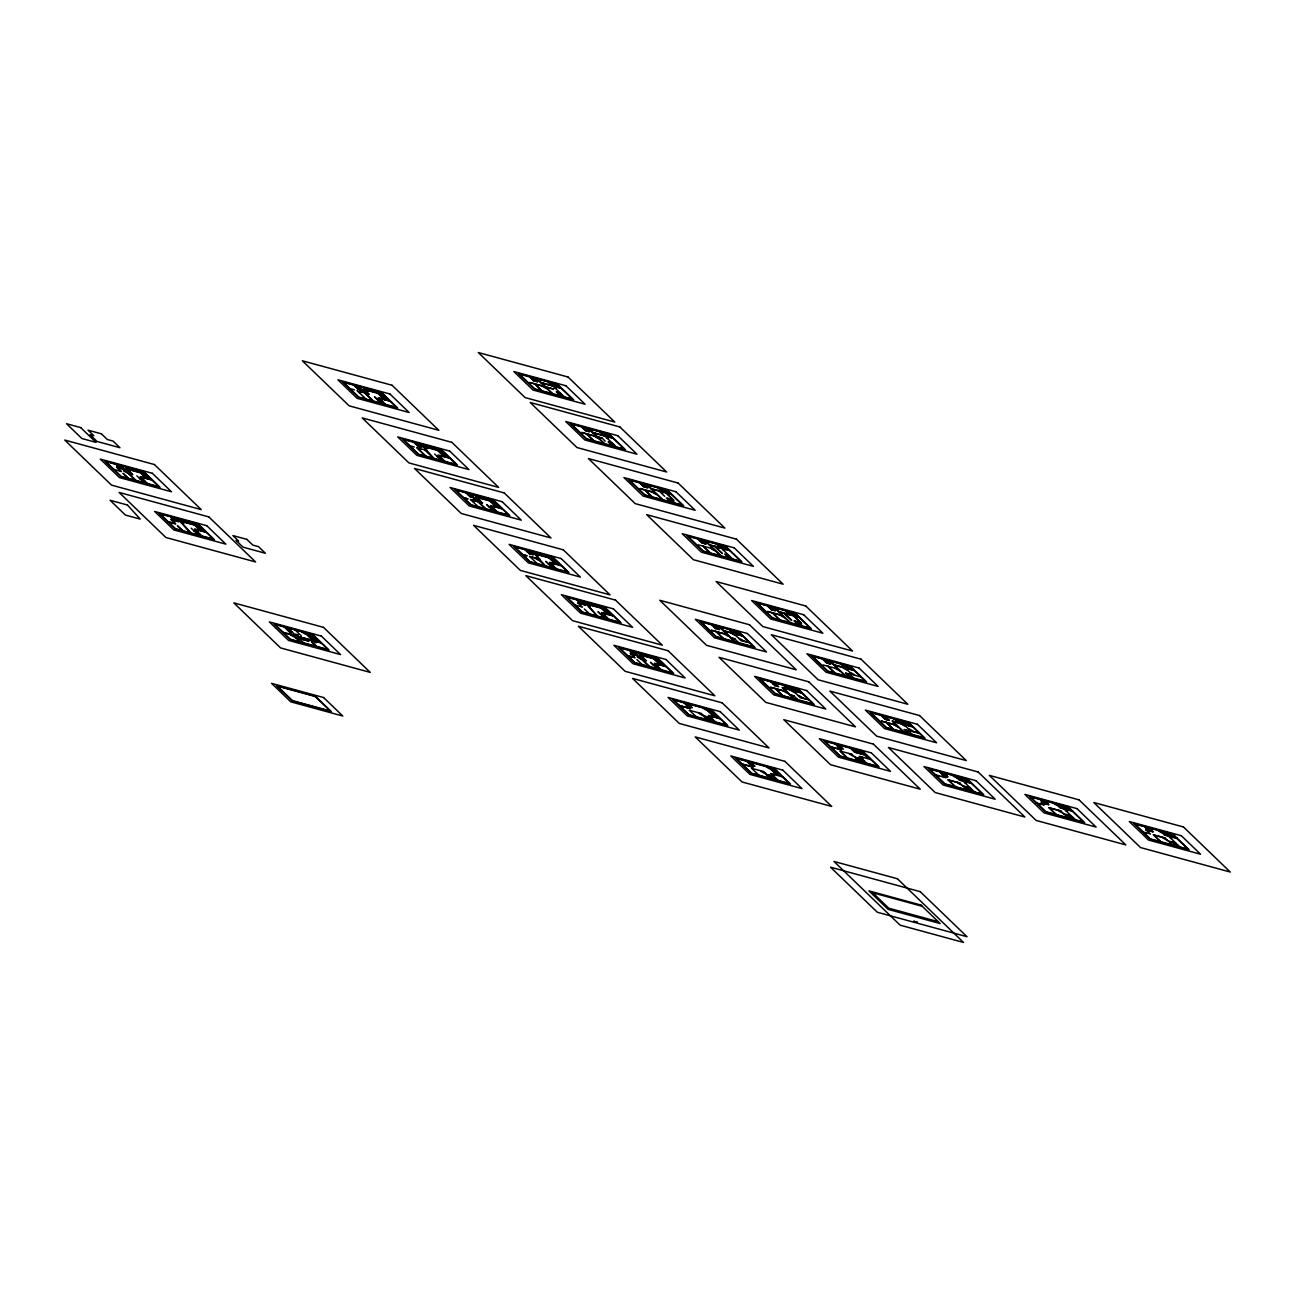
<?xml version="1.0" encoding="UTF-8"?>
<svg xmlns="http://www.w3.org/2000/svg" width="1295" height="1295" viewBox="0 0 1295 1295"><rect width="100%" height="100%" fill="white"/><g stroke="black" fill="none" stroke-linecap="round" stroke-linejoin="round"><path stroke-width="1.5" d="M552.123 383.741L551.816 383.433M603.988 433.695L603.68 433.388M662.214 489.769L661.907 489.461M720.473 545.875L720.166 545.583M789.901 612.729L789.578 612.438M733.601 631.491L733.294 631.183M845.149 665.954L844.842 665.646M792.831 688.535L792.524 688.244M903.651 722.302L903.343 721.995M857.565 750.873L857.258 750.582M1063.163 806.591L1060.168 805.668M549.129 382.818L551.961 383.595M539.27 380.779L538.639 380.601A3.61 0.923 29.4 0 1 534.188 378.091M550.067 383.725L556.462 385.473M540.517 382.43L560.913 387.982M541.634 383.045L561.382 388.435M554.908 387.982L555.231 388.063A3.61 0.923 29.4 0 0 555.911 386.946M544.839 386.574L529.752 382.462L534.657 383.967M545.47 386.752L553.629 389.147L545.713 386.978M534.981 384.048L545.082 386.8M560.055 392.935L556.267 391.899L560.67 395.914M556.834 392.223L560.298 393.162M600.993 432.773L603.842 433.55M591.151 430.733L590.504 430.555A3.61 0.923 29.4 0 1 586.052 428.046M601.932 433.679L608.342 435.428M592.398 432.384L612.794 437.937M593.498 432.999L613.263 438.39M606.788 437.937L607.112 438.018A3.61 0.923 29.4 0 0 607.776 436.901M596.704 436.528L581.633 432.417L586.538 433.922L593.887 440.786M597.351 436.706L602.094 438.001L605.202 441.223M586.862 434.003L596.946 436.755M597.594 436.933L601.997 438.147M611.936 442.89L608.132 441.854L612.535 445.868M608.699 442.178L612.179 443.117M383.077 394.425L363.361 389.05L368.573 394.068M363.83 389.504L377.8 393.308M378.48 393.534L383.611 394.943M379.014 394.036L384.129 395.444M379.532 394.554L384.664 395.946M358.019 388.937L361.483 389.876M380.066 395.056L385.182 396.448M361.726 390.119L357.938 389.083L353.859 385.149M362.713 390.621L362.066 390.442A3.61 0.923 29.4 0 0 361.386 391.559L364.591 392.434M380.584 395.558L385.716 396.95M381.118 396.06L386.234 397.468M381.636 396.561L386.752 397.97M382.154 397.079L387.286 398.471M350.087 388.71L354.458 389.892M364.526 392.806L357.015 390.604L366.08 399.087M364.931 392.757L368.104 393.615M382.689 397.581L387.804 398.973M365.4 393.211L369.221 394.247L363.992 389.228M389.698 400.802L384.566 399.394L376.068 391.219M384.162 399.443L378.318 397.856L384.955 404.25M378.885 398.18L390.167 401.256M377.072 399.281L380.876 400.317M381.118 400.543L377.314 399.507L374.514 396.82L381.151 403.214M659.22 488.846L662.069 489.623M649.362 486.807L648.73 486.629A3.61 0.923 29.4 0 1 644.279 484.12M660.159 489.753L666.569 491.501M650.624 488.458L671.02 494.01M651.725 489.089L671.49 494.463M654.93 492.602L639.843 488.49L644.748 489.996M645.088 490.093L655.173 492.845M664.675 496.309L658.847 490.692M442.89 451.518L422.526 445.966A3.61 0.923 29.4 0 1 418.075 443.457M423.643 446.597L437.613 450.401M438.293 450.628L443.424 452.036M438.827 451.146L443.942 452.538M439.345 451.647L444.476 453.04M417.751 446.176L421.862 447.293L417.459 443.278M439.879 452.149L444.994 453.541M440.397 452.651L445.512 454.059M440.915 453.153L446.047 454.561M441.449 453.671L446.565 455.063M441.967 454.173L447.099 455.565M409.9 445.804L414.27 447.002M442.502 454.674L447.617 456.067M449.511 457.896L444.379 456.487L435.881 448.313M434.667 453.995L441.287 460.389M449.98 458.349L438.131 454.95L445.091 461.425M436.884 456.374L440.688 457.41M437.127 456.601L440.931 457.637M717.479 544.952L720.328 545.729M707.637 542.913L706.989 542.751A3.61 0.923 29.4 0 1 702.537 540.225M718.417 545.859L724.828 547.607M702.084 542.751L705.888 543.787M708.883 544.564L729.279 550.132M710 545.195L729.749 550.585M723.274 550.116L723.597 550.213A3.61 0.923 29.4 0 0 724.261 549.08M713.432 548.951L698.361 544.839M728.664 555.312L724.617 554.033L729.02 558.064M495.24 502.088L475.508 496.713L481.95 502.913M475.977 497.167L489.947 500.971M490.643 501.197L495.758 502.606M491.161 501.699L496.293 503.108M491.679 502.217L496.811 503.609M473.873 497.782L470.085 496.746L466.006 492.812M492.213 502.719L497.329 504.111M492.731 503.221L497.863 504.613M475.459 498.866L474.828 498.688A3.61 0.923 29.4 0 0 474.148 499.805L477.353 500.679M493.266 503.723L498.381 505.131M493.784 504.224L498.915 505.633M494.318 504.742L499.433 506.135M494.836 505.244L499.951 506.636M463.448 497.539L468.078 498.964L463.691 497.782M477.661 501.424L470.393 499.433L478.227 506.75M478.308 501.586L481.481 502.46M470.959 499.757L477.904 501.651M478.778 502.055L482.582 503.091L476.139 496.891M501.845 508.466L496.73 507.057L488.231 498.883M502.314 508.919L490.465 505.519L497.102 511.913M489.235 506.944L493.023 507.98M493.266 508.207L489.478 507.171L486.677 504.483L493.314 510.877M786.891 611.807L789.74 612.584M777.049 609.767L776.401 609.589A3.61 0.923 29.4 0 1 771.949 607.08M787.829 612.713L794.24 614.461M778.295 611.418L798.691 616.987M779.412 612.049L799.161 617.44M782.601 615.562L767.53 611.45L772.435 612.956M772.759 613.053L782.844 615.805M800.715 622.717L794.029 620.888L798.448 624.918M794.596 621.212L801.249 623.024L790.209 612.066M554.309 558.987L533.945 553.434A3.61 0.923 29.4 0 1 529.493 550.909M535.045 554.066L549.015 557.87M549.711 558.096L554.843 559.489M550.245 558.598L555.361 560.007M550.764 559.1L555.879 560.508M529.25 553.499L533.038 554.535M551.281 559.618L556.413 561.01M551.816 560.12L556.931 561.512M552.334 560.622L557.465 562.014M552.868 561.123L557.983 562.532M553.386 561.625L558.517 563.034M553.92 562.143L559.035 563.535M522.533 554.438L527.146 555.863L522.775 554.665M530.043 556.656L537.538 558.695M555.393 564.005L549.549 562.402L556.186 568.796M560.929 565.348L555.798 563.956L547.299 555.765M550.116 562.726L561.399 565.802M548.303 563.843L552.35 565.106M730.607 630.568L733.439 631.345M721.639 628.771L720.991 628.593A3.61 0.923 29.4 0 1 716.54 626.084M731.545 631.474L737.94 633.223M722.885 630.406L742.391 635.732M715.358 628.561L719.486 629.694L715.067 625.679M742.861 636.185L723.986 631.037L735.107 641.753M145.671 473.905L125.939 468.531L132.171 474.537M126.408 468.984L146.157 474.375M141.511 473.436L146.626 474.828M120.079 468.126L116.599 467.187L120.856 471.283M120.403 468.223L123.867 469.162M141.981 473.889L147.096 475.297M842.139 665.015L844.987 665.792M124.11 469.389L117.165 467.511L121.422 471.59L113.911 469.389M142.45 474.358L147.581 475.751M142.936 474.812L148.051 476.204M832.296 662.991L831.665 662.813A3.61 0.923 29.4 0 1 827.214 660.288M843.094 665.921L849.488 667.67M143.405 475.265L148.536 476.673M727.191 634.566L711.23 630.212L727.434 634.793M143.891 475.734L149.006 477.127M144.36 476.188L149.492 477.58M738.7 638.354L739.024 638.451A3.61 0.923 29.4 0 1 743.476 640.96M126.004 471.218L123.446 470.522A3.61 0.923 29.4 0 0 127.897 473.031M144.846 476.641L149.961 478.049M826.76 662.813L830.564 663.849M833.543 664.626L853.939 670.195M834.66 665.258L854.409 670.648M128.529 473.209L131.701 474.083M740.578 640.183L749.546 642.628M128.998 473.662L132.818 474.698L127.056 469.162M136.833 475.799L143.858 482.582M151.823 479.83L140.216 476.673L147.662 483.618M731.028 637.82L734.832 638.856M749.789 642.854L740.821 640.41L729.652 629.661M140.783 476.997L152.065 480.073M731.27 638.047L734.734 639.002M838.108 669.013L823.021 664.902M139.455 478.567L143.502 479.83M849.957 672.542L850.281 672.639A3.61 0.923 29.4 0 1 854.732 675.148M851.851 674.371L861.062 677.042M845.732 673.303L849.86 674.436M606.529 609.281L586.166 603.729A3.61 0.923 29.4 0 1 581.714 601.204M587.283 604.36L601.252 608.164M601.932 608.391L607.064 609.783M602.466 608.893L607.582 610.301M602.984 609.411L608.116 610.803M581.147 603.697L577.667 602.758L582.491 607.177L574.98 604.959M581.471 603.794L585.275 604.83M578.25 603.082L585.502 605.056L581.423 601.123M603.519 609.913L608.634 611.305M604.037 610.414L609.168 611.807M604.571 610.916L609.686 612.308M605.089 611.418L610.204 612.826M605.607 611.936L610.738 613.328M606.141 612.438L611.256 613.83M607.614 614.299L601.77 612.713L608.407 619.091M613.15 615.659L608.019 614.251L599.52 606.076M602.337 613.021L613.62 616.112M584.385 608.99L589.533 613.943M600.524 614.138L604.571 615.4M180.313 520.898L200.045 526.272M180.782 521.351L200.515 526.741M195.869 525.802L201 527.194M196.354 526.256L201.47 527.648M788.218 687.823L787.57 687.645A3.61 0.923 29.4 0 1 783.135 685.136M790.776 688.519L797.186 690.267M196.824 526.709L201.955 528.117M197.309 527.178L202.425 528.57M197.779 527.632L202.91 529.024M198.264 528.085L203.38 529.493M774.588 685.622L778.716 686.738L774.313 682.724M789.464 689.458L782.115 687.467L793.705 698.62M790.112 689.636L801.637 692.793M198.734 528.554L203.849 529.946M802.107 693.246L783.232 688.082L794.353 698.798M199.203 529.007L204.335 530.4M900.656 721.364L903.505 722.141M168.285 521.739L175.23 523.633L170.972 519.538L178.807 521.853L174.404 517.838M206.196 532.196L194.59 529.04L202.036 535.984M168.528 521.982L175.796 523.957L171.539 519.862M191.207 528.166L198.232 534.948M195.156 529.347L206.439 532.439M899.038 721.574L898.406 721.412A3.61 0.923 29.4 0 1 893.955 718.887M901.595 722.27L908.005 724.018M786.421 691.611L770.476 687.256L786.664 691.838M885.262 719.162L889.066 720.198M900.284 723.225L892.061 720.975L903.651 732.144M900.931 723.403L912.457 726.544M797.93 695.415L798.254 695.496A3.61 0.923 29.4 0 1 802.706 698.021M893.178 721.606L912.926 726.997M193.829 530.918L197.86 532.196M799.824 697.228L808.776 699.672M790.274 694.865L794.062 695.901M809.019 699.899L800.067 697.455L788.882 686.706M790.5 695.107L793.981 696.046M659.09 659.9L639.358 654.509L645.8 660.725M639.827 654.962L653.797 658.783M654.493 659.009L659.608 660.401M896.367 725.135L881.296 721.024L886.201 722.529M655.011 659.511L660.142 660.903M886.525 722.61L896.609 725.362M655.545 660.013L660.66 661.421M908.475 728.891L908.799 728.988A3.61 0.923 29.4 0 1 913.25 731.497M633.692 654.315L630.228 653.376L635.052 657.779L627.784 655.804M634.032 654.412L637.496 655.351M656.063 660.515L661.195 661.923M630.794 653.684L637.739 655.578M641.721 656.792L642.352 656.97A3.61 0.923 29.4 0 0 643.032 655.837M656.597 661.033L661.713 662.425M657.115 661.535L662.247 662.927M910.353 730.72L919.32 733.164M657.65 662.036L662.765 663.428M919.563 733.391L910.595 730.947L899.717 720.457M640.264 657.585L637.059 656.711A3.61 0.923 29.4 0 0 641.511 659.22L645.331 660.272M908.362 730.785L904.007 729.425L908.41 733.439M658.168 662.538L663.283 663.947M658.686 663.056L663.817 664.448M627.541 655.578L634.485 657.471M642.628 659.851L646.448 660.887L640.475 655.14M665.695 666.261L660.579 664.869L652.081 656.678M660.175 664.918L654.331 663.315L660.968 669.709M654.898 663.639L666.18 666.715M636.946 659.608L642.093 664.562M653.085 664.74L656.889 665.776M657.115 666.018L653.327 664.982L650.527 662.279L657.164 668.673M1164.593 832.798L1168.284 833.802L1167.281 833.413M1162.975 833.009L1162.327 832.831A3.61 0.923 29.4 0 1 1157.876 830.322M1165.532 833.705L1171.943 835.453M1175.132 836.327L1174.5 836.149A3.61 0.923 29.4 0 0 1173.82 837.266L1170.049 833.64M711.991 710.405L673.594 699.931L688.956 714.727L726.705 725.022L711.343 710.227M959.239 777.793L962.946 778.797L961.926 778.424M854.57 749.951L857.403 750.728M957.62 778.004L956.989 777.826A3.61 0.923 29.4 0 1 952.537 775.316M960.194 778.7L966.588 780.448M969.793 781.322L969.146 781.144A3.61 0.923 29.4 0 0 968.482 782.261L964.694 778.635M1061.107 806.575L1067.501 808.323M1070.706 809.197L1070.075 809.019A3.61 0.923 29.4 0 0 1069.395 810.136L1065.623 806.494M1148.875 830.5L1145.703 829.642L1150.446 833.98L1142.465 831.795M1149.199 830.597L1153.003 831.633M1177.025 838.14L1164.869 834.822L1161.081 831.18M1146.269 829.966L1153.246 831.859L1149.167 827.942M1176.864 838.432L1164.691 835.113L1160.449 831.018M713.869 712.218L707.475 710.469A3.61 0.923 29.4 0 1 703.023 707.96M855.509 750.857L861.92 752.605M865.109 753.48L864.477 753.302A3.61 0.923 29.4 0 0 863.797 754.435L860.026 750.792M708.64 711.149L713.755 712.541M709.158 711.651L714.29 713.059M943.861 775.592L947.649 776.628M971.671 783.135L959.514 779.817L955.742 776.191M944.104 775.818L947.891 776.854L943.812 772.937M971.509 783.426L959.352 780.108L955.095 776.013M1044.45 803.369L1041.277 802.511L1043.56 804.713M1048.578 804.503L1044.774 803.467L1040.613 799.679M1072.6 811.01L1060.427 807.691L1056.655 804.049M709.692 712.169L714.808 713.561M867.002 755.309L854.846 751.974L851.058 748.348M1072.422 811.285L1060.265 807.967L1056.008 803.887M1170.372 837.962L1170.712 838.043A3.61 0.923 29.4 0 0 1171.376 836.926M688.163 706.552L692.21 707.815L688.131 703.897M710.21 712.671L715.326 714.063M839.403 747.814L843.45 749.077L839.047 745.062M710.728 713.173L715.86 714.565M866.841 755.584L854.668 752.265L850.426 748.17M934.877 774.637L946.014 777.664L940.024 771.901M711.263 713.674L716.378 715.083M868.524 756.766L865.335 755.891A3.61 0.923 29.4 0 0 869.787 758.417L870.418 758.595M965.034 782.957L965.358 783.038A3.61 0.923 29.4 0 0 966.038 781.921M679.357 705.467L689.766 708.316M711.781 714.176L716.912 715.585M830.597 746.729L841.005 749.578M1036.146 802.851L1044.126 805.021L1041.844 802.835L1048.804 804.729L1044.725 800.796M1065.947 810.832L1066.271 810.913A3.61 0.923 29.4 0 0 1066.95 809.796M1165.225 838.011L1153.295 834.757L1160.401 841.604M678.952 705.532L690.332 708.624L684.327 702.861M712.315 714.694L717.43 716.086M830.192 746.794L841.572 749.902L835.243 744.026M1153.861 835.081L1165.144 838.156M712.833 715.196L717.964 716.588M936.754 776.45L937.402 776.628A3.61 0.923 29.4 0 0 938.066 775.511M959.87 783.006L947.94 779.752L955.062 786.599M948.507 780.076L959.789 783.151M1038.04 804.664L1038.687 804.842A3.61 0.923 29.4 0 0 1039.351 803.726M1060.799 810.88L1048.853 807.627L1055.975 814.474M1144.359 833.624L1144.99 833.802A3.61 0.923 29.4 0 0 1145.67 832.669M680.846 707.345L681.478 707.523A3.61 0.923 29.4 0 0 682.157 706.406M832.086 748.607L832.717 748.785A3.61 0.923 29.4 0 0 833.397 747.668M1049.419 807.95L1060.702 811.026M719.842 718.417L714.727 717.009L706.212 708.818M851.964 754.289L840.018 751.019L847.14 757.883M871.082 759.663L859.232 756.264L866.663 763.208M720.311 718.871L708.462 715.471L715.099 721.849M1168.268 840.941L1175.763 843.158M962.913 785.935L970.182 787.91M963.156 786.162L970.424 788.153M1063.826 813.81L1071.337 816.028M703.752 715.941L711.02 717.932M854.991 757.203L862.26 759.194M703.994 716.184L711.263 718.158M855.234 757.446L862.502 759.42M309.586 635.311L314.717 636.703M310.072 635.78L315.187 637.172M310.541 636.234L315.672 637.626M311.027 636.687L316.142 638.095M288.348 630.714L292.395 631.992M311.496 637.156L316.611 638.548M311.965 637.609L317.097 639.002M312.451 638.063L317.566 639.471M312.921 638.532L318.052 639.924M301.266 635.861L295.098 629.904M313.406 638.985L318.521 640.378M313.876 639.439L319.007 640.847M283.136 632.365L320.885 642.66M283.378 632.591L321.128 642.887M299.161 638.516L309.068 641.219L298.595 638.192L303.677 642.854M295.81 637.901L299.598 638.937M296.053 638.127L299.517 639.066M774.701 768.906L736.305 758.433L751.667 773.228L789.416 783.524L774.054 768.728M770.816 769.149L770.493 769.068A3.61 0.923 29.4 0 1 766.041 766.543M771.027 769.359L776.579 770.719M771.512 769.813L776.628 771.205M771.982 770.266L777.113 771.674M772.467 770.735L777.583 772.128M750.873 765.054L754.92 766.316L750.841 762.399M772.937 771.189L778.052 772.581M773.406 771.642L778.538 773.05M773.892 772.111L779.007 773.503M742.067 763.969L752.476 766.818M774.361 772.565L779.493 773.957M741.663 764.034L753.042 767.142L747.037 761.363M774.847 773.018L779.962 774.426M775.316 773.487L780.448 774.879M743.557 765.847L744.188 766.025A3.61 0.923 29.4 0 0 744.868 764.908M782.552 776.903L770.703 773.503L777.809 780.367M766.462 774.459L773.73 776.433M766.705 774.685L773.973 776.66M922.234 906.29L872.781 892.805L888.775 908.2L938.227 921.7M713.836 713.658L714.257 713.772M776.563 772.176L776.984 772.289M1169.336 833.446L1173.108 837.072M1168.624 833.252L1172.396 836.878M1167.912 833.057L1171.7 836.683M1167.2 832.863L1170.988 836.489M1166.487 832.669L1170.275 836.295M1165.775 832.475L1169.563 836.101M1165.063 832.28L1168.851 835.906M1164.351 832.086L1168.139 835.712M1168.495 836.149L1179.939 846.93M1163.638 831.892L1167.426 835.518M1173.254 842.3L1173.497 842.527A3.221 0.826 29.4 0 0 1177.446 844.761M1171.975 842.122L1176.135 845.894M1170.534 841.556L1170.777 841.799A3.221 0.826 29.4 0 1 1170.178 842.786M1164.901 837.914L1172.347 844.858M1162.343 837.217L1162.57 837.46A3.61 0.923 29.4 0 0 1167.022 839.969M1148.843 827.845L1152.679 831.536M1151.724 831.455L1151.482 831.212A3.221 0.826 29.4 0 0 1147.532 828.978M1145.363 826.906L1149.442 830.823M1153.618 834.838L1160.741 841.701M1145.039 826.809L1149.118 830.743M1146.561 830.046L1146.318 829.804A3.61 0.923 29.4 0 1 1146.981 828.687M1064.911 806.299L1068.683 809.942M1064.199 806.105L1067.97 809.747M1063.486 805.911L1067.258 809.553M1062.774 805.717L1066.546 809.359M1062.062 805.522L1065.834 809.165M1061.35 805.344L1065.121 808.97M1060.637 805.15L1064.409 808.776M1059.925 804.956L1063.697 808.582M1064.053 809.003L1075.497 819.8M1059.213 804.762L1063.001 808.388M1068.828 815.17L1069.071 815.397A3.221 0.826 29.4 0 0 1073.021 817.631M1067.549 814.992L1071.71 818.764M1066.109 814.425L1066.352 814.652A3.221 0.826 29.4 0 1 1065.753 815.656M1060.459 810.783L1067.906 817.728M1057.902 810.087L1058.144 810.33A3.61 0.923 29.4 0 0 1062.596 812.839M1044.401 800.715L1048.238 804.405M1047.299 804.324L1047.056 804.082A3.221 0.826 29.4 0 0 1043.09 801.848M1040.937 799.76L1045.016 803.693M1049.193 807.708L1056.299 814.571M1042.135 802.9L1041.892 802.673A3.61 0.923 29.4 0 1 1042.556 801.556M554.584 383.644L558.355 387.286M606.448 433.598L610.22 437.241M664.675 489.672L668.447 493.314M722.934 545.794L726.705 549.436M792.346 612.648L796.134 616.274M847.61 665.857L851.382 669.499M906.111 722.205L909.899 725.847M553.871 383.449L557.643 387.092M605.736 433.404L609.508 437.046M663.963 489.478L667.734 493.12M722.221 545.6L726.009 549.242M791.634 612.454L795.421 616.08M846.898 665.662L850.669 669.305M905.399 722.011L909.187 725.653M963.982 778.441L967.77 782.067M553.159 383.255L556.931 386.897M605.024 433.21L608.812 436.852M663.25 489.3L667.022 492.926M721.509 545.405L725.297 549.048M790.921 612.26L794.709 615.886M846.185 665.468L849.957 669.11M904.687 721.817L908.475 725.459M963.27 778.246L967.057 781.872M552.447 383.061L556.219 386.703M604.312 433.016L608.1 436.658M662.538 489.105L673.562 500.064L666.358 497.928L670.761 501.942M720.797 545.211L724.585 548.853M845.473 665.274L849.245 668.916M903.975 721.623L907.763 725.265M962.573 778.052L966.345 781.678M551.735 382.867L555.506 386.509M603.599 432.821L607.387 436.464M661.826 488.911L665.614 492.537M665.97 492.958L673.287 499.983A3.61 0.923 29.4 0 1 672.607 501.1M720.085 545.017L723.873 548.659M789.513 611.871L793.285 615.497M793.641 615.934L800.957 622.944A3.61 0.923 29.4 0 1 800.294 624.077M844.761 665.08L848.533 668.722M903.262 721.428L907.05 725.071M961.861 777.858L965.633 781.484M551.022 382.673L554.794 386.315M602.887 432.627L606.675 436.269M661.114 488.717L664.902 492.343M719.372 544.823L723.16 548.465M788.801 611.677L792.572 615.303M844.049 664.885L847.82 668.528M902.55 721.234L906.338 724.876M961.149 777.664L964.921 781.29M550.31 382.478L554.082 386.12M602.175 432.433L605.963 436.075M660.401 488.523L664.189 492.149M718.66 544.628L722.448 548.271M788.088 611.483L791.86 615.109M843.336 664.691L847.108 668.333M901.838 721.04L905.626 724.682M960.437 777.469L964.208 781.095M549.598 382.284L553.37 385.926M601.463 432.239L605.251 435.881M659.689 488.328L663.477 491.954M717.948 544.434L721.736 548.076M787.376 611.289L791.148 614.915M842.624 664.497L846.396 668.139M901.142 720.846L904.914 724.488M959.724 777.275L963.496 780.901M548.886 382.09L552.674 385.732M553.03 386.153L564.474 396.95M600.75 432.044L604.538 435.687M604.894 436.107L616.339 446.904M658.977 488.134L662.765 491.76M670.146 498.964L674.566 502.978M717.252 544.24L721.024 547.882M721.38 548.303L732.824 559.1M786.664 611.094L790.436 614.72M797.833 621.924L802.236 625.954M841.912 664.303L845.684 667.945M900.43 720.651L904.201 724.293M959.012 777.081L962.784 780.707M963.14 781.144L974.585 791.941M548.173 381.895L551.961 385.538M600.054 431.85L603.826 435.492M658.265 487.94L662.053 491.566M716.54 544.046L720.311 547.688M785.952 610.9L789.723 614.542M841.2 664.108L852.094 674.598M958.3 776.887L962.072 780.513M661.729 491.485L662.214 491.938A3.61 0.923 29.4 0 1 661.535 493.055M557.789 392.32L558.032 392.547A3.221 0.826 29.4 0 0 561.981 394.781M609.654 442.275L609.896 442.502A3.221 0.826 29.4 0 0 613.846 444.735M667.88 498.348L668.123 498.575A3.221 0.826 29.4 0 0 672.073 500.809M726.139 554.454L726.382 554.681A3.221 0.826 29.4 0 0 730.331 556.931M795.551 621.309L795.794 621.535A3.221 0.826 29.4 0 0 799.76 623.785M967.899 787.295L968.142 787.522A3.221 0.826 29.4 0 0 972.108 789.772M842.414 667.054L842.883 667.508A3.61 0.923 29.4 0 0 847.335 670.017M897.144 719.761L901.401 723.856A3.61 0.923 29.4 0 0 905.852 726.365M717.106 546.814L717.624 547.267A3.61 0.923 29.4 0 1 716.944 548.4M786.518 613.668L787.036 614.121A3.61 0.923 29.4 0 1 786.373 615.254M853.696 678.127L849.617 674.193L845.489 673.076L849.892 677.091M896.512 719.583L900.753 723.678M908.119 730.542L912.198 734.475M966.62 787.117L970.797 790.905M848.095 673.788L848.338 674.015A3.221 0.826 29.4 0 1 847.739 675.003M906.597 730.137L906.84 730.364A3.221 0.826 29.4 0 1 906.241 731.367M965.196 786.551L965.439 786.793A3.221 0.826 29.4 0 1 964.84 787.781M714.597 546.118L722.335 553.58L714.743 546.49M784.009 612.972L791.763 620.434L784.155 613.344M959.546 782.925L966.993 789.869M543.722 383.304L544.191 383.757A3.61 0.923 29.4 0 1 543.528 384.874M595.603 433.258L596.072 433.712A3.61 0.923 29.4 0 1 595.392 434.829M956.989 782.212L957.232 782.455A3.61 0.923 29.4 0 0 961.683 784.964M537.393 378.966L552.755 393.761M589.257 428.92L604.619 443.716M647.484 484.994L662.846 499.789M705.743 541.1L721.105 555.895M775.155 607.954L790.533 622.749M830.419 661.162L845.781 675.958M892.692 721.153L904.282 732.322M536.745 378.787L552.107 393.583M588.61 428.742L603.988 443.537M646.836 484.816L662.214 499.611M705.095 540.922L720.473 555.717M774.523 607.776L789.885 622.571M829.771 660.984L845.133 675.796M542.281 385.878L542.508 386.104A3.61 0.923 29.4 0 0 546.959 388.63M594.146 435.832L594.389 436.059A3.61 0.923 29.4 0 0 598.84 438.584M652.372 491.906L652.615 492.132A3.61 0.923 29.4 0 0 657.067 494.658M710.631 548.012L710.874 548.254A3.61 0.923 29.4 0 0 715.326 550.764M780.043 614.866L780.286 615.109A3.61 0.923 29.4 0 0 784.738 617.618M835.291 668.091L835.534 668.317A3.61 0.923 29.4 0 0 839.986 670.826M893.809 724.439L894.052 724.666A3.61 0.923 29.4 0 0 898.503 727.175M533.702 377.946L537.781 381.879L533.653 380.762L529.574 376.829M585.567 427.9L589.646 431.834L585.518 430.717L581.439 426.783M643.793 483.974L647.872 487.907L643.745 486.791L639.665 482.857M702.052 540.096L706.131 544.013L702.003 542.896L697.924 538.963M771.464 606.95L775.543 610.868L771.415 609.751L767.336 605.817M826.712 660.159L830.791 664.092L826.679 662.959L822.6 659.025M885.23 716.507L889.309 720.441L885.181 719.308L881.102 715.374M533.362 377.865L537.198 381.556M585.243 427.819L589.079 431.51M643.453 483.893L647.306 487.584M701.728 539.999L705.565 543.706M771.14 606.853L774.977 610.544M826.388 660.061L830.224 663.768M884.906 716.41L888.742 720.117M943.488 772.84L947.325 776.531M536.259 381.458L536.017 381.232A3.221 0.826 29.4 0 0 532.051 378.998M588.124 431.413L587.881 431.186A3.221 0.826 29.4 0 0 583.932 428.953M646.351 487.503L646.108 487.26A3.221 0.826 29.4 0 0 642.158 485.026M704.609 543.609L704.367 543.366A3.221 0.826 29.4 0 0 700.417 541.132M774.021 610.463L773.779 610.22A3.221 0.826 29.4 0 0 769.829 607.986M829.286 663.671L829.043 663.445A3.221 0.826 29.4 0 0 825.077 661.195M887.787 720.02L887.544 719.793A3.221 0.826 29.4 0 0 883.595 717.543M946.37 776.45L946.127 776.207A3.221 0.826 29.4 0 0 942.177 773.973M529.898 376.91L533.977 380.843M581.763 426.864L585.842 430.798M639.989 482.938L644.068 486.871M698.248 539.06L702.327 542.977M767.676 605.914L771.755 609.832M822.924 659.123L827.003 663.056M881.426 715.471L885.505 719.405M948.264 779.833L955.386 786.696M939.684 771.804L945.69 777.583M943.132 776.887L942.889 776.644A3.61 0.923 29.4 0 1 943.553 775.527M534.754 383.822L542.022 390.831M644.845 489.85L652.113 496.859M703.104 545.956L710.372 552.965M772.516 612.81L779.8 619.819M827.764 666.035L835.048 673.044M886.282 722.383L893.566 729.393M534.414 383.741L541.698 390.75M586.295 433.695L593.563 440.705M644.522 489.769L651.79 496.778M702.78 545.875L710.048 552.884M772.192 612.729L779.46 619.738M827.44 665.938L834.725 672.947M885.958 722.286L893.226 729.295M736.062 631.393L739.833 635.036A3.61 0.923 29.4 0 1 740.513 633.919M795.292 688.454L799.064 692.08M735.35 631.199L739.121 634.841M794.58 688.26L798.351 691.886M859.313 750.598L863.085 754.24M734.637 631.005L738.409 634.647M793.867 688.066L797.639 691.692M858.601 750.404L862.373 754.046M733.925 630.811L737.697 634.453M793.155 687.872L796.943 691.498M857.889 750.21L861.661 753.852M733.213 630.616L736.984 634.259M792.443 687.677L796.231 691.303M857.177 750.015L860.948 753.658M732.501 630.422L736.272 634.064M791.731 687.483L795.518 691.109M856.464 749.821L860.252 753.463M731.788 630.228L735.56 633.87M791.018 687.289L794.806 690.915M855.752 749.627L859.54 753.269M731.076 630.034L734.848 633.676M790.306 687.095L794.094 690.721M855.04 749.433L858.828 753.075M730.364 629.856L734.152 633.482M789.594 686.9L793.382 690.526M854.328 749.238L858.116 752.881M853.615 749.044L857.403 752.686M862.114 757.057L862.357 757.284A3.61 0.923 29.4 0 1 861.677 758.401M730.866 632.591L731.351 633.045A3.61 0.923 29.4 0 0 735.787 635.57M786.324 686.01L790.581 690.089A3.61 0.923 29.4 0 0 795.033 692.615M785.693 685.832L789.934 689.927M859.993 758.579L860.236 758.805A3.221 0.826 29.4 0 0 864.186 761.039M734.508 638.775L738.911 642.789M793.738 695.82L798.141 699.834M858.714 758.384L862.875 762.172M733.31 638.435L733.553 638.678A3.221 0.826 29.4 0 1 732.954 639.665M792.54 695.496L792.783 695.723A3.221 0.826 29.4 0 1 792.184 696.71M857.274 757.834L857.517 758.061A3.221 0.826 29.4 0 1 856.918 759.064M719.745 626.942L723.516 630.584M851.624 754.192L859.071 761.136M719.097 626.78L734.475 641.575M724.633 633.87L724.876 634.097A3.61 0.923 29.4 0 0 729.328 636.622M783.863 690.915L784.106 691.141A3.61 0.923 29.4 0 0 788.558 693.667M849.067 753.496L849.31 753.722A3.61 0.923 29.4 0 0 853.761 756.248M717.964 629.273L717.721 629.046A3.221 0.826 29.4 0 0 713.755 626.812M777.194 686.334L776.951 686.091A3.221 0.826 29.4 0 0 773.002 683.857M841.928 748.672L841.685 748.429A3.221 0.826 29.4 0 0 837.735 746.195M711.279 624.643L715.682 628.658M770.509 681.688L774.912 685.702M838.674 749.109L838.432 748.882A3.61 0.923 29.4 0 1 839.111 747.749M716.459 631.798L723.5 638.581M775.705 688.859L782.73 695.625M840.358 751.116L847.464 757.963M715.892 631.491L723.177 638.5M775.138 688.535L782.407 695.544M774.879 770.395L776.773 772.241M773.584 770.056L777.874 774.183M711.959 711.7L714.047 713.723M440.332 450.822L445.059 455.371M492.667 501.392L497.393 505.94M551.751 558.291L556.478 562.839M603.972 608.585L608.699 613.134M656.533 659.204L661.259 663.752M710.68 711.343L715.39 715.892M768.599 767.239L777.178 775.284M380.52 393.729L385.246 398.277M437.127 449.948L444.217 456.779M489.478 500.517L496.552 507.349M548.546 557.417L555.636 564.231M600.767 607.711L607.857 614.526M653.327 658.329L660.418 665.144M705.581 708.656L714.549 717.3M773.584 774.297L773.827 774.523A3.61 0.923 29.4 0 1 773.147 775.64M377.331 392.854L384.405 399.686M441.012 455.743L441.255 455.969A3.61 0.923 29.4 0 1 440.591 457.086M771.027 773.601L778.133 780.448M381.199 398.633L381.442 398.876A3.61 0.923 29.4 0 1 380.779 399.993M493.363 506.296L493.605 506.539A3.61 0.923 29.4 0 1 492.926 507.656M552.431 563.196L552.674 563.438A3.61 0.923 29.4 0 1 552.01 564.555M604.652 613.49L604.894 613.733A3.61 0.923 29.4 0 1 604.231 614.85M657.212 664.108L657.455 664.335A3.61 0.923 29.4 0 1 656.775 665.468M711.36 716.248L711.602 716.491A3.61 0.923 29.4 0 1 710.923 717.608M490.789 505.6L497.426 511.994M549.873 562.499L556.51 568.894M602.094 612.794L608.731 619.188M654.655 663.412L661.292 669.806M708.802 715.552L715.439 721.946M771.464 775.818L771.691 776.045A3.221 0.826 29.4 0 0 775.656 778.279M378.642 397.937L385.279 404.331M770.509 775.721L774.345 779.412M770.185 775.624L774.021 779.331M438.406 456.795L438.649 457.022A3.221 0.826 29.4 0 0 442.599 459.256M490.756 507.349L490.983 507.591A3.221 0.826 29.4 0 0 494.949 509.825M549.825 564.248L550.067 564.49A3.221 0.826 29.4 0 0 554.017 566.724M602.045 614.542L602.288 614.785A3.221 0.826 29.4 0 0 606.254 617.019M654.606 665.161L654.849 665.387A3.221 0.826 29.4 0 0 658.799 667.637M708.753 717.3L708.996 717.543A3.221 0.826 29.4 0 0 712.946 719.777M768.744 775.074L768.987 775.3A3.221 0.826 29.4 0 1 768.388 776.304M378.593 399.686L378.836 399.928A3.221 0.826 29.4 0 0 382.802 402.162M489.801 507.268L493.638 510.958M548.627 563.924L545.745 561.366L552.382 567.76M548.87 564.167L552.706 567.857M600.864 614.218L597.966 611.677L604.603 618.055M601.107 614.461L604.943 618.152M653.651 665.063L657.488 668.77M707.798 717.22L711.635 720.91M377.654 399.605L381.491 403.295M707.475 717.122L711.311 720.813M770.541 778.376L763.435 771.529L751.488 768.275L758.935 775.219M478.697 497.588L479.182 498.041A3.61 0.923 29.4 0 1 478.502 499.158M706.034 716.572L706.277 716.799A3.221 0.826 29.4 0 1 705.678 717.802M763.095 771.431L770.217 778.295M366.55 389.924L367.019 390.378A3.61 0.923 29.4 0 1 366.355 391.495M425.731 446.84L426.201 447.293A3.61 0.923 29.4 0 1 425.521 448.41M537.134 554.309L537.619 554.762A3.61 0.923 29.4 0 1 536.939 555.879M589.371 604.603L589.84 605.056A3.61 0.923 29.4 0 1 589.16 606.173M707.831 719.874L701.194 713.48L689.264 710.227L696.224 716.702M760.537 770.735L760.78 770.962A3.61 0.923 29.4 0 0 765.232 773.487M421.28 444.331L434.035 458.414M700.87 713.399L707.507 719.777M532.698 551.783L545.454 565.866M584.919 602.078L597.675 616.177M420.632 444.153L427.269 450.547L416.828 447.698L425.569 456.099M532.051 551.605L539.918 559.181L529.477 556.332L537.312 563.649M584.272 601.9L597.027 615.999M750.517 762.302L754.354 766.009M698.313 712.687L698.555 712.93A3.61 0.923 29.4 0 0 703.007 715.439M753.399 765.912L753.156 765.669A3.221 0.826 29.4 0 0 749.206 763.435M424.663 449.834L433.388 458.236M470.441 494.026L485.803 508.822M529.202 550.828L533.281 554.762L529.153 553.645L525.074 549.711M537.295 558.469L544.807 565.705M634.291 651.838L649.669 666.634M358.294 386.363L373.656 401.159M469.794 493.848L485.172 508.644M528.878 550.747L532.714 554.438M581.099 601.042L584.935 604.733M633.66 651.66L649.022 666.456M687.807 703.8L691.643 707.491M357.647 386.185L373.025 400.981M420.341 446.888L420.114 446.646A3.221 0.826 29.4 0 0 416.148 444.412M472.691 497.458L472.448 497.215A3.221 0.826 29.4 0 0 468.499 494.981M531.759 554.341L531.517 554.114A3.221 0.826 29.4 0 0 527.567 551.88M583.996 604.652L583.754 604.409A3.221 0.826 29.4 0 0 579.788 602.175M636.541 655.254L636.298 655.027A3.221 0.826 29.4 0 0 632.348 652.793M690.688 707.41L690.445 707.167A3.221 0.826 29.4 0 0 686.496 704.933M746.713 761.266L752.719 767.045M360.544 389.795L360.301 389.552A3.221 0.826 29.4 0 0 356.335 387.318M534.738 557.773L534.981 557.999A3.61 0.923 29.4 0 0 539.432 560.525M413.672 442.242L418.075 446.257M466.329 492.909L470.409 496.827M525.414 549.792L529.493 553.726M577.635 600.103L581.714 604.02M630.196 650.705L634.275 654.639M750.145 766.349L749.902 766.122A3.61 0.923 29.4 0 1 750.582 764.989M354.183 385.246L358.262 389.164M419.726 448.475L419.968 448.717A3.61 0.923 29.4 0 1 419.289 449.834M577.311 600.006L581.39 603.939M629.856 650.624L633.935 654.542M684.003 702.764L690.008 708.543M473.29 500.226L473.517 500.453A3.61 0.923 29.4 0 1 472.853 501.57M359.913 391.381L360.156 391.624A3.61 0.923 29.4 0 1 359.476 392.741M417.168 447.779L425.893 456.196M578.833 603.243L578.59 603.001A3.61 0.923 29.4 0 1 579.253 601.884M631.377 653.846L631.134 653.619A3.61 0.923 29.4 0 1 631.814 652.502M687.435 707.847L687.208 707.604A3.61 0.923 29.4 0 1 687.872 706.487M143.114 473.209L147.403 477.337M197.487 525.576L201.777 529.704M312.16 636.007L316.433 640.135M138.452 470.49L146.707 478.438M192.826 522.856L201.081 530.804M307.498 633.287L315.77 641.268M140.378 472.788L146.06 478.26M194.752 525.155L200.434 530.626M313.309 640.75L315.187 642.579A3.61 0.923 29.4 0 0 315.867 641.462M304.325 632.429L312.921 640.491M316.466 646.351L311.399 641.689L316.142 646.254M178.208 518.874L190.964 532.957M298.465 634.922L294.159 633.919L287.992 627.978M177.577 518.696L190.333 532.779M120.678 465.65L136.04 480.445M120.03 465.472L135.392 480.267M116.242 464.436L120.645 468.45M170.6 516.802L175.019 520.817M284.188 626.942L299.89 641.818M128.464 478.373L122.993 473.322L128.14 478.292M182.838 530.74L177.35 525.689L182.498 530.642M713.237 712.04A3.61 0.923 29.4 0 1 708.786 709.53M775.948 770.541A3.61 0.923 29.4 0 1 771.496 768.032M1057.691 805.49A3.221 0.826 29.4 0 1 1053.742 803.256M306.203 634.242A3.61 0.923 29.4 0 1 301.751 631.733M294.596 636.962A3.61 0.923 29.4 0 1 290.145 634.437M298.611 638.823A3.61 0.923 29.4 0 1 297.931 639.94M286.47 628.901A3.61 0.923 29.4 0 1 290.922 631.426M289.902 634.21A3.61 0.923 29.4 0 1 290.582 633.077M199.543 533.815A3.221 0.826 29.4 0 1 195.594 531.565M197.714 530.06A3.61 0.923 29.4 0 1 197.05 531.177M171.879 519.797A3.61 0.923 29.4 0 1 172.559 518.68M172.882 518.761A3.61 0.923 29.4 0 1 177.334 521.286M179.471 520.509A3.61 0.923 29.4 0 1 175.019 518M183.34 522.047A3.61 0.923 29.4 0 1 182.676 523.164M143.34 477.693A3.61 0.923 29.4 0 1 142.677 478.81M118.509 466.394A3.61 0.923 29.4 0 1 122.96 468.919M117.505 467.43A3.61 0.923 29.4 0 1 118.185 466.313M145.169 481.449A3.221 0.826 29.4 0 1 141.22 479.215M129.613 469.858A3.61 0.923 29.4 0 1 128.95 470.975M568.003 377.007L478.308 352.531L525.09 397.581L614.785 422.057L568.003 377.007M565.883 385.748L513.856 371.552L533.038 390.038L585.081 404.234L565.883 385.748M557.303 384.065L518.275 373.413L534.592 389.131L573.62 399.783L557.303 384.065M557.141 384.356L519.392 374.045L534.754 388.856L572.503 399.151L557.141 384.356M619.884 426.961L530.189 402.486L576.955 447.536L666.65 472.011L619.884 426.961M617.764 435.703L565.721 421.506L584.903 439.992L636.946 454.189L617.764 435.703M609.184 434.019L570.156 423.368L586.457 439.086L625.485 449.737L609.184 434.019M609.006 434.311L571.257 423.999L586.635 438.811L624.384 449.106L609.006 434.311M392.061 385.262L302.366 360.787L349.148 405.837L438.843 430.312L392.061 385.262M389.941 394.004L337.898 379.807L357.096 398.293L409.139 412.49L389.941 394.004M381.361 392.336L342.333 381.685L358.65 397.387L397.678 408.038L381.361 392.336M381.199 392.612L343.45 382.316L358.812 397.112L396.561 407.407L381.199 392.612M678.094 483.035L588.416 458.559L635.181 503.609L724.876 528.085L678.094 483.035M675.99 491.776L623.947 477.58L643.129 496.066L695.172 510.262L675.99 491.776M667.411 490.093L628.366 479.458L644.683 495.159L683.711 505.811L667.411 490.093M667.233 490.384L629.483 480.073L644.845 494.884L682.594 505.179L667.233 490.384M451.874 442.356L362.179 417.897L408.961 462.93L498.64 487.406L451.874 442.356M449.753 451.113L397.711 436.901L416.909 455.387L468.952 469.583L449.753 451.113M441.174 449.43L402.146 438.778L418.463 454.48L457.491 465.132L441.174 449.43M441.012 449.705L403.263 439.41L418.625 454.205L456.374 464.5L441.012 449.705M736.369 539.141L646.674 514.665L693.44 559.715L783.135 584.191L736.369 539.141M734.249 547.882L682.206 533.686L701.388 552.172L753.431 566.368L734.249 547.882M725.669 546.215L686.641 535.563L702.942 551.265L741.97 561.917L725.669 546.215M725.491 546.49L687.742 536.195L703.12 550.99L740.87 561.285L725.491 546.49M504.208 492.926L414.513 468.45L461.295 513.5L550.99 537.975L504.208 492.926M502.088 501.667L450.061 487.47L469.243 505.956L521.286 520.153L502.088 501.667M493.508 499.999L454.48 489.348L470.797 505.05L509.825 515.701L493.508 499.999M493.346 500.275L455.597 489.979L470.959 504.775L508.708 515.07L493.346 500.275M805.781 605.995L716.086 581.52L762.852 626.57L852.547 651.045L805.781 605.995M803.661 614.736L751.618 600.54L770.816 619.026L822.859 633.223L803.661 614.736M563.293 549.825L473.598 525.349L520.363 570.399L610.058 594.874L563.293 549.825M795.081 613.069L756.053 602.418L772.354 618.12L811.398 628.771L795.081 613.069M794.92 613.344L757.154 603.049L772.532 617.844L810.281 628.14L794.92 613.344M561.172 558.566L509.129 544.369L528.328 562.856L580.37 577.052L561.172 558.566M80.711 427.593L66.514 423.724L81.876 438.519L96.073 442.404L80.711 427.593M101.382 433.809L88.06 430.183L93.823 435.719L90.002 434.683L97.044 441.466L119.949 447.714L113.07 441.093L107.307 439.507L101.382 433.809M552.593 556.882L513.565 546.247L529.865 561.949L568.91 572.6L552.593 556.882M552.431 557.174L514.682 546.862L530.043 561.674L567.793 571.969L552.431 557.174M749.481 624.757L659.786 600.281L706.568 645.331L796.263 669.806L749.481 624.757M154.445 464.549L64.75 440.073L111.516 485.123L201.211 509.599L154.445 464.549M861.029 659.204L771.334 634.744L818.116 679.778L907.811 704.253L861.029 659.204M747.361 633.498L695.334 619.301L714.516 637.787L766.559 651.984L747.361 633.498M738.781 631.814L699.753 621.163L716.07 636.881L755.098 647.532L738.781 631.814M738.619 632.106L700.87 621.794L716.232 636.606L753.981 646.901L738.619 632.106M152.324 473.29L100.282 459.094L119.48 477.58L171.523 491.776L152.324 473.29M615.514 600.119L525.819 575.644L572.6 620.693L662.295 645.169L615.514 600.119M143.745 471.607L104.717 460.955L121.018 476.673L160.062 487.325L143.745 471.607M143.583 471.898L105.834 461.587L121.196 476.398L158.945 486.693L143.583 471.898M858.909 667.961L806.882 653.748L826.064 672.234L878.107 686.431L858.909 667.961M850.329 666.278L811.301 655.626L827.618 671.328L866.646 681.979L850.329 666.278M850.168 666.553L812.418 656.257L827.78 671.053L865.529 681.348L850.168 666.553M613.393 608.86L561.35 594.664L580.548 613.15L632.591 627.347L613.393 608.86M604.814 607.193L565.785 596.542L582.102 612.244L621.131 622.895L604.814 607.193M604.652 607.468L566.902 597.173L582.264 611.968L620.014 622.264L604.652 607.468M208.819 516.915L119.124 492.44L165.889 537.49L255.584 561.949L208.819 516.915M808.727 681.801L719.033 657.326L765.798 702.376L855.493 726.851L808.727 681.801M919.547 715.552L829.852 691.093L876.618 736.127L966.313 760.602L919.547 715.552M668.074 650.737L578.379 626.262L625.145 671.312L714.84 695.787L668.074 650.737M206.698 525.657L154.655 511.46L173.854 529.93L225.88 544.143L206.698 525.657M198.119 523.973L159.091 513.322L175.392 529.04L214.42 539.691L198.119 523.973M127.444 505.018L110.075 500.275L125.437 515.086L140.2 519.101L127.444 505.018M197.941 524.248L160.191 513.953L175.57 528.748L213.319 539.06L197.941 524.248M806.607 690.543L754.564 676.346L773.746 694.832L825.789 709.029L806.607 690.543M798.028 688.859L758.983 678.224L775.3 693.926L814.328 704.577L798.028 688.859M797.849 689.15L760.1 678.839L775.478 693.651L813.228 703.946L797.849 689.15M246.859 539.367L232.89 535.563L238.652 541.116L236.03 540.403L243.071 547.17L265.41 553.273L258.547 546.652L252.784 545.082L246.859 539.367M917.427 724.31L865.384 710.097L884.566 728.583L936.609 742.78L917.427 724.31M908.847 722.626L869.819 711.975L886.12 727.693L925.148 738.328L908.847 722.626M908.669 722.901L870.92 712.606L886.298 727.401L924.047 737.697L908.669 722.901M665.954 659.479L613.911 645.282L633.109 663.768L685.136 677.965L665.954 659.479M657.374 657.795L618.346 647.144L634.647 662.862L673.675 673.513L657.374 657.795M657.196 658.087L619.447 647.775L634.825 662.587L672.574 672.882L657.196 658.087M1183.484 826.987L1093.789 802.511L1140.555 847.561L1230.25 872.037L1183.484 826.987M978.13 771.982L888.435 747.506L935.2 792.556L1024.895 817.032L978.13 771.982M1079.043 799.857L989.348 775.381L1036.13 820.431L1125.824 844.907L1079.043 799.857M722.221 702.877L632.527 678.402L679.292 723.452L768.987 747.927L722.221 702.877M873.445 744.139L783.766 719.664L830.532 764.714L920.227 789.189L873.445 744.139M1181.364 835.728L1129.321 821.532L1148.503 840.018L1200.546 854.214L1181.364 835.728M1172.784 834.045L1133.74 823.41L1150.057 839.111L1189.085 849.763L1172.784 834.045M976.009 780.723L923.966 766.527L943.165 785.013L995.207 799.209L976.009 780.723M1172.606 834.336L1134.857 824.025L1150.219 838.836L1187.984 849.131L1172.606 834.336M1076.922 808.598L1024.895 794.402L1044.078 812.888L1096.12 827.084L1076.922 808.598M967.43 779.04L928.402 768.404L944.702 784.106L983.747 794.758L967.43 779.04M720.101 711.619L668.058 697.422L687.24 715.908L739.283 730.105L720.101 711.619M871.341 752.881L819.298 738.684L838.48 757.17L890.523 771.367L871.341 752.881M967.268 779.331L929.519 769.036L944.881 783.831L982.63 794.126L967.268 779.331M1068.343 806.914L1029.315 796.263L1045.632 811.981L1084.66 822.633L1068.343 806.914M711.522 709.951L672.477 699.3L688.794 715.002L727.822 725.653L711.522 709.951M862.745 751.213L823.717 740.562L840.034 756.264L879.062 766.915L862.745 751.213M1068.181 807.206L1030.431 796.894L1045.793 811.706L1083.543 822.001L1068.181 807.206M862.583 751.488L824.834 741.193L840.196 755.989L877.945 766.284L862.583 751.488M323.475 627.347L233.796 602.871L280.562 647.921L370.257 672.396L323.475 627.347M784.916 761.379L695.221 736.92L742.003 781.953L831.698 806.429L784.916 761.379M321.37 636.088L269.328 621.891L288.51 640.378L340.553 654.574L321.37 636.088M312.775 634.404L273.747 623.753L290.064 639.471L329.092 650.122L312.775 634.404M312.613 634.696L274.864 624.384L290.226 639.196L327.975 649.491L312.613 634.696M782.811 770.136L730.768 755.924L749.951 774.41L801.993 788.606L782.811 770.136M774.216 768.453L735.188 757.802L751.505 773.503L790.533 784.155L774.216 768.453M323.62 697.552L271.578 683.355L290.76 701.825L342.803 716.038L323.62 697.552M315.349 696.176L276.321 685.524L292.314 700.935L331.342 711.586L315.349 696.176M315.187 696.467L277.454 686.172L292.492 700.644L330.209 710.939L315.187 696.467M897.403 878.755L833.98 861.45L900.138 925.164L963.561 942.469L897.403 878.755M920.227 891.672L830.532 867.197L877.314 912.247L967.009 936.722L920.227 891.672M920.955 905.059L868.913 890.863L888.095 909.349L940.138 923.545L920.955 905.059M917.265 922.25L913.768 921.295L917.265 922.25"/></g></svg>
